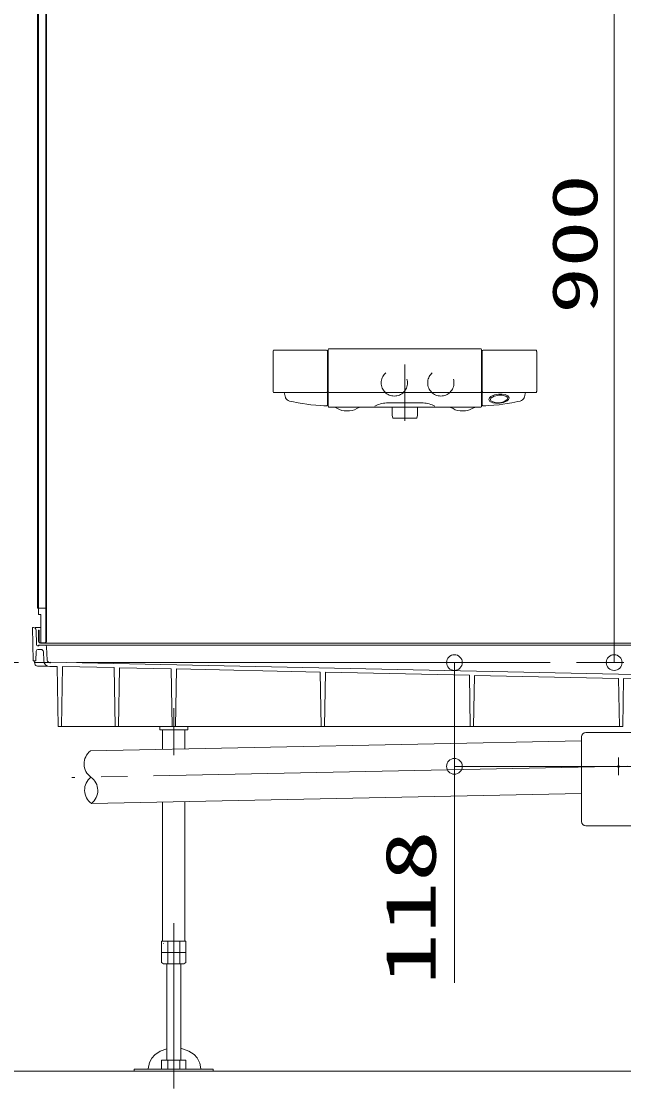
# Model space of a CAD drawing. Units: millimetres on the paper. Extents: x -305 to 305, y -152 to 152.
# Drawn here: x -248.88 to -225.99, y 14.89 to 55.47 of the extents above; entities that cross this region are included whole.
import ezdxf
from ezdxf.enums import TextEntityAlignment as Align

# ---------------------------------------------------------------- set-up
doc = ezdxf.new("R2010")
doc.units = ezdxf.units.MM
for name, pattern in [('DASHED2', [3, 2, -1]), ('LONG_CHAIN', [21, 18, -1, 1, -1]), ('LONG_DOUBLE_CHAIN', [21.8, 18, -1, 0.6, -0.6, 0.6, -1])]:
    doc.linetypes.add(name, pattern=pattern)
doc.layers.add('0-0_0', color=7, linetype='Continuous', lineweight=9)
doc.layers.add('0-1_VIEW0001', color=7, linetype='Continuous', lineweight=9)
doc.styles.add('ＭＳ ゴシック', font='')
doc.styles.get('ＭＳ ゴシック').set_extended_font_data('MS Gothic')

# ---------------------------------------------------------------- blocks, each defined once
blk = doc.blocks.new('_ORIGIN')
at = {"layer": '0-0_0'}
blk.add_line((0, 0), (-1, 0), dxfattribs=at)
blk.add_circle((0, 0), 0.5, dxfattribs=at)

msp = doc.modelspace()

# ---------------------------------------------------------------- linework, layer by layer
at = {"layer": '0-0_0'}
for p, q in [((-226.354, 31.691), (-226.354, 60.491)), ((-227.72, 31.091), (-226.354, 31.091)), ((-232.425, 27.744), (-232.425, 30.491)), ((-232.425, 27.144), (-232.425, 18.909))]:
    msp.add_line(p, q, dxfattribs=at)
at = {"layer": '0-1_VIEW0001'}
for p, q in [((-248.265, 97.401), (-248.265, 33.158)), ((-248.225, 97.341), (-248.225, 32.925)), ((-247.948, 97.358), (-247.948, 31.891)), ((-247.925, 97.358), (-247.925, 31.891)), ((-237.189, 43.025), (-231.427, 43.025)), ((-239.317, 42.925), (-239.318, 42.918)), ((-239.318, 42.918), (-239.318, 42.909)), ((-239.318, 41.423), (-239.318, 42.909)), ((-239.315, 42.948), (-239.317, 42.942)), ((-239.317, 42.942), (-239.317, 42.936)), ((-239.317, 42.936), (-239.317, 42.931)), ((-239.317, 42.931), (-239.317, 42.925)), ((-239.287, 42.974), (-237.287, 42.974)), ((-237.281, 42.973), (-237.28, 42.973)), ((-237.251, 42.909), (-237.251, 40.884)), ((-237.225, 42.871), (-237.223, 42.992)), ((-237.225, 40.841), (-237.225, 42.871)), ((-231.394, 42.987), (-231.394, 42.992)), ((-231.391, 42.868), (-231.394, 42.987)), ((-231.391, 40.841), (-231.391, 42.868)), ((-231.365, 40.884), (-231.365, 42.94)), ((-231.33, 42.974), (-229.329, 42.974)), ((-229.333, 42.974), (-229.333, 42.974)), ((-229.301, 42.948), (-229.3, 42.942)), ((-229.298, 41.441), (-229.298, 42.909)), ((-239.317, 41.399), (-239.316, 41.389)), ((-237.222, 41.582), (-237.222, 41.582)), ((-231.365, 41.652), (-231.365, 41.652)), ((-229.299, 41.399), (-229.3, 41.389)), ((-229.298, 41.423), (-229.298, 41.441)), ((-237.286, 41.358), (-239.283, 41.358)), ((-238.863, 41.228), (-238.872, 41.263)), ((-238.863, 41.228), (-238.856, 41.206)), ((-238.85, 41.187), (-238.856, 41.206)), ((-238.85, 41.187), (-238.84, 41.16)), ((-238.693, 41.033), (-238.607, 41.014)), ((-238.607, 41.014), (-238.369, 40.967)), ((-231.426, 41.358), (-237.19, 41.358)), ((-229.333, 41.358), (-231.33, 41.358)), ((-229.766, 41.187), (-229.776, 41.16)), ((-229.766, 41.187), (-229.76, 41.206)), ((-229.753, 41.228), (-229.76, 41.206)), ((-229.753, 41.228), (-229.744, 41.263)), ((-238.369, 40.967), (-238.289, 40.954)), ((-238.199, 40.939), (-238.289, 40.954)), ((-238.199, 40.939), (-238.037, 40.916)), ((-238.037, 40.916), (-237.886, 40.897)), ((-237.886, 40.897), (-237.692, 40.877)), ((-237.692, 40.877), (-237.499, 40.862)), ((-237.499, 40.862), (-237.391, 40.856)), ((-237.391, 40.856), (-237.286, 40.851)), ((-236.436, 40.661), (-236.439, 40.661)), ((-236.408, 40.661), (-236.408, 40.661)), ((-236.408, 40.661), (-236.408, 40.661)), ((-235.006, 40.962), (-233.61, 40.962)), ((-234.791, 40.488), (-234.791, 40.808)), ((-233.825, 40.808), (-233.825, 40.488)), ((-232.008, 40.662), (-232.208, 40.661)), ((-230.579, 40.916), (-230.73, 40.897)), ((-230.417, 40.939), (-230.579, 40.916)), ((-230.417, 40.939), (-230.327, 40.954)), ((-230.247, 40.967), (-230.327, 40.954)), ((-234.762, 40.397), (-234.791, 40.483)), ((-234.746, 40.386), (-233.87, 40.386)), ((-233.826, 40.483), (-233.854, 40.397)), ((-248.225, 33.158), (-248.265, 33.158)), ((-247.948, 33.158), (-248.225, 33.158)), ((-248.225, 32.925), (-248.141, 32.925)), ((-248.141, 32.925), (-248.141, 31.825)), ((-248.458, 32.425), (-248.436, 31.158)), ((-248.458, 32.425), (-248.423, 32.425)), ((-248.353, 32.425), (-248.141, 32.425)), ((-248.323, 32.326), (-248.313, 31.774)), ((-248.201, 32.325), (-248.225, 32.325)), ((-248.225, 32.325), (-248.225, 31.891)), ((-248.201, 32.325), (-248.201, 31.891)), ((-248.263, 31.725), (-248.241, 31.725)), ((-248.225, 31.741), (-248.215, 31.741)), ((-248.208, 31.758), (-219.289, 31.758)), ((-248.141, 31.848), (-248.158, 31.848)), ((-247.991, 31.848), (-248.158, 31.848)), ((-221.258, 31.825), (-248.158, 31.825)), ((-247.991, 31.848), (-248.141, 31.848)), ((-247.9, 31.181), (-247.922, 31.694)), ((-248.329, 31.158), (-248.319, 31.526)), ((-248.253, 31.591), (-248.147, 31.591)), ((-248.032, 31.165), (-248.047, 31.496)), ((-248.436, 31.158), (-248.329, 31.158)), ((-248.371, 31.041), (-248.391, 31.158)), ((-248.272, 30.958), (-247.886, 30.958)), ((-247.799, 30.941), (-247.525, 30.941)), ((-225.589, 30.635), (-247.775, 31.113)), ((-247.485, 28.658), (-247.525, 30.941)), ((-247.358, 28.658), (-247.318, 30.943)), ((-245.361, 30.9), (-247.318, 30.943)), ((-245.321, 28.658), (-245.361, 30.9)), ((-245.195, 28.658), (-245.156, 30.896)), ((-243.193, 30.854), (-245.156, 30.896)), ((-243.155, 28.658), (-243.193, 30.854)), ((-243.028, 28.658), (-242.99, 30.849)), ((-237.524, 30.732), (-242.99, 30.849)), ((-237.488, 28.658), (-237.524, 30.732)), ((-237.361, 28.658), (-237.325, 30.727)), ((-231.856, 30.61), (-237.325, 30.727)), ((-231.821, 28.658), (-231.856, 30.61)), ((-231.695, 28.658), (-231.661, 30.605)), ((-226.187, 30.488), (-231.661, 30.605)), ((-226.155, 28.658), (-226.187, 30.488)), ((-226.028, 28.658), (-225.996, 30.483)), ((-225.602, 30.475), (-225.996, 30.483)), ((-226.028, 28.658), (-247.485, 28.658)), ((-243.625, 28.658), (-243.625, 28.538)), ((-242.558, 28.538), (-243.625, 28.538)), ((-243.515, 28.538), (-243.515, 27.791)), ((-242.668, 28.538), (-242.668, 27.808)), ((-242.558, 28.658), (-242.558, 28.538)), ((-225.691, 28.431), (-227.425, 28.431)), ((-227.592, 28.116), (-246.258, 27.735)), ((-227.592, 28.264), (-227.592, 25.05)), ((-227.592, 26.115), (-246.217, 25.736)), ((-243.515, 25.791), (-243.515, 20.505)), ((-242.668, 25.808), (-242.668, 20.505)), ((-227.425, 24.884), (-218.725, 24.884)), ((-243.553, 20.505), (-242.63, 20.505)), ((-243.553, 20.505), (-243.553, 19.683)), ((-243.475, 20.405), (-243.465, 20.405)), ((-243.322, 20.505), (-243.322, 19.638)), ((-242.861, 20.505), (-242.861, 19.638)), ((-242.63, 20.505), (-242.63, 19.683)), ((-243.553, 20.071), (-242.63, 20.071)), ((-243.475, 19.638), (-243.553, 19.683)), ((-243.475, 19.638), (-242.708, 19.638)), ((-243.358, 19.638), (-243.358, 15.968)), ((-242.825, 15.968), (-242.825, 19.638)), ((-242.63, 19.683), (-242.708, 19.638)), ((-242.63, 15.968), (-243.553, 15.968)), ((-243.553, 15.635), (-243.553, 15.968)), ((-243.322, 15.635), (-243.322, 15.968)), ((-242.861, 15.635), (-242.861, 15.968)), ((-242.63, 15.635), (-242.63, 15.968)), ((-186.758, 15.558), (-254.758, 15.558))]:
    msp.add_line(p, q, dxfattribs=at)
at = {"layer": '0-1_VIEW0001', "linetype": 'LONG_CHAIN'}
for p, q in [((-234.308, 42.425), (-234.308, 40.279)), ((-243.091, 29.363), (-243.091, 27.575)), ((-226.192, 27.477), (-226.192, 26.81)), ((-225.858, 27.151), (-246.964, 26.721)), ((-222.425, 27.144), (-232.425, 27.144)), ((-243.091, 21.177), (-243.091, 14.891))]:
    msp.add_line(p, q, dxfattribs=at)
at = {"layer": '0-1_VIEW0001', "linetype": 'LONG_DOUBLE_CHAIN'}
msp.add_line((-163.389, 31.091), (-261.258, 31.091), dxfattribs=at)
at = {"layer": '0-1_VIEW0001'}
for points in [[(-237.253, 42.944), (-237.253, 42.941), (-237.253, 42.935), (-237.252, 42.931)], [(-229.3, 42.942), (-229.299, 42.936), (-229.299, 42.931), (-229.299, 42.925), (-229.298, 42.918), (-229.298, 42.909)], [(-237.252, 41.398), (-237.253, 41.398), (-237.253, 41.393), (-237.253, 41.389), (-237.254, 41.385), (-237.254, 41.383), (-237.255, 41.38), (-237.256, 41.378), (-237.257, 41.376)], [(-231.363, 41.388), (-231.364, 41.396), (-231.364, 41.403)], [(-229.923, 41.033), (-230.009, 41.014), (-230.247, 40.967)], [(-237.191, 40.808), (-237.168, 40.808), (-231.425, 40.808)], [(-236.608, 40.662), (-236.608, 40.662), (-236.608, 40.662), (-236.608, 40.662), (-236.609, 40.662), (-236.609, 40.662), (-236.609, 40.662)], [(-236.412, 40.661), (-236.415, 40.661), (-236.418, 40.661), (-236.421, 40.661), (-236.425, 40.661), (-236.43, 40.661), (-236.435, 40.661), (-236.436, 40.661)], [(-236.408, 40.661), (-236.408, 40.661), (-236.409, 40.661), (-236.41, 40.661), (-236.412, 40.661)], [(-230.73, 40.897), (-230.924, 40.877), (-231.118, 40.862), (-231.225, 40.856), (-231.33, 40.851)], [(-247.775, 31.112), (-247.775, 31.085), (-247.802, 31.086)], [(-243.358, 16.411), (-243.602, 16.32), (-243.811, 16.175), (-243.919, 16.056), (-244.016, 15.882), (-244.06, 15.648), (-244.059, 15.635)], [(-242.06, 15.635), (-242.06, 15.648), (-242.094, 15.856), (-242.204, 16.063), (-242.321, 16.187), (-242.519, 16.321), (-242.825, 16.425)], [(-241.591, 15.635), (-244.591, 15.635), (-244.591, 15.558)], [(-241.591, 15.635), (-241.591, 15.558), (-244.591, 15.558)]]:
    msp.add_lwpolyline(points, dxfattribs=at)
for points in [[(-230.747, 41.302), (-230.904, 41.272), (-231.039, 41.21), (-231.093, 41.159), (-231.114, 41.091), (-231.073, 41.021), (-230.961, 40.967), (-230.858, 40.949), (-230.716, 40.949), (-230.559, 40.978), (-230.425, 41.04), (-230.37, 41.092), (-230.349, 41.159), (-230.39, 41.229), (-230.502, 41.284), (-230.605, 41.302)], [(-230.743, 41.265), (-230.918, 41.225), (-231.036, 41.145), (-231.054, 41.088), (-231.037, 41.049), (-230.994, 41.012), (-230.837, 40.969), (-230.717, 40.969), (-230.543, 41.009), (-230.425, 41.089), (-230.407, 41.146), (-230.423, 41.185), (-230.467, 41.222), (-230.623, 41.265)]]:
    msp.add_lwpolyline(points, close=True, dxfattribs=at)
at = {"layer": '0-1_VIEW0001', "color": 2, "linetype": 'DASHED2'}
for centre in [(-234.708, 41.725), (-232.941, 41.725)]:
    msp.add_circle(centre, 0.5, dxfattribs=at)
at = {"layer": '0-1_VIEW0001'}
msp.add_circle((-226.192, 27.144), 0.0333, dxfattribs=at)
for centre, radius, start, end in [((-237.189, 42.991), 0.0333, 90, 179), ((-237.189, 42.991), 0.0333, 90, 179), ((-231.427, 42.991), 0.0333, 1, 90), ((-231.427, 42.991), 0.0333, 1, 90), ((-239.283, 42.941), 0.0333, 97.3025, 166.8033), ((-237.286, 42.941), 0.0333, 5.9594, 79.2309), ((-239.217, 42.838), 1.967, 2.0877, 2.7306), ((-231.328, 42.937), 0.0367, 92.2143, 175.8748), ((-229.333, 42.941), 0.0333, 13.1967, 82.6975), ((-237.529, 41.487), 1.79, 182.0672, 182.8305), ((-231.087, 41.487), 1.79, 357.1695, 357.9328), ((-239.283, 41.391), 0.0333, 184.5677, 270.2157), ((-233.005, 42.83), 6.073, 194.0233, 194.9535), ((-238.652, 41.229), 0.2, 199.9647, 258.1452), ((-237.286, 41.391), 0.0333, 270.0645, 353.5928), ((-237.19, 41.391), 0.0331, 181, 269.9975), ((-231.426, 41.391), 0.0331, 269.9957, 359), ((-231.33, 41.391), 0.0333, 186.4072, 269.9355), ((-229.964, 41.229), 0.2, 281.8548, 340.0353), ((-235.611, 42.83), 6.073, 345.0465, 345.9767), ((-229.333, 41.391), 0.0333, 269.7843, 355.4323), ((-237.285, 40.884), 0.0333, 267.5629, 359.9397), ((-237.191, 40.841), 0.0333, 180, 270), ((-236.988, 40.741), 0.0667, 54.8593, 90), ((-236.504, 41.429), 0.775, 234.8593, 262.1109), ((-231.893, 901.914), 861.265, 269.68629, 269.69755), ((-241.496, -891.689), 932.364, 89.68917, 89.69965), ((-236.912, -48.618), 89.281, 89.67691, 89.69574), ((-236.408, 40.678), 0.0167, 270.0303, 276.506), ((-236.504, 41.429), 0.775, 277.2721, 305.1407), ((-236.02, 40.741), 0.0667, 90, 125.1407), ((-234.971, 39.963), 1, 92.0206, 118.705), ((-233.646, 39.963), 1, 61.295, 87.9794), ((-232.596, 40.741), 0.0667, 54.8593, 90), ((-232.112, 41.429), 0.775, 234.8593, 262.7235), ((-232.208, 40.677), 0.0167, 262.8029, 270.3066), ((-232.008, 40.679), 0.0167, 270.307, 277.6199), ((-232.112, 41.429), 0.775, 277.8859, 305.1407), ((-231.628, 40.741), 0.0667, 90, 125.1407), ((-231.425, 40.841), 0.0333, 270, 0), ((-231.331, 40.884), 0.0333, 179.9999, 272.4056), ((-234.775, 40.488), 0.0167, 180, 198.4349), ((-234.746, 40.402), 0.0167, 198.4349, 270), ((-233.87, 40.402), 0.0167, 270, 341.565), ((-233.841, 40.488), 0.0167, 341.565, 0), ((-248.423, 32.325), 0.1, 1, 90), ((-248.263, 31.775), 0.05, 181, 270), ((-248.241, 31.741), 0.0167, 270, 0), ((-248.158, 31.891), 0.0667, 180, 270), ((-248.208, 31.741), 0.0167, 90, 180), ((-248.158, 31.891), 0.0433, 180, 270), ((-247.991, 31.891), 0.0433, 270, 360), ((-247.991, 31.891), 0.0433, 270, 0), ((-247.991, 31.891), 0.0667, 270, 0), ((-247.989, 31.691), 0.0667, 2.5, 90), ((-248.253, 31.525), 0.0667, 90, 178.5), ((-248.147, 31.491), 0.1, 2.5, 90), ((-248.272, 31.058), 0.1, 190, 270), ((-247.799, 31.175), 0.233, 182.5, 270), ((-247.8, 31.186), 0.1, 182.5, 268.8542), ((-227.425, 28.264), 0.167, 90, 180), ((-245.873, 27.243), 0.625, 128.0366, 234.2968), ((-245.853, 26.243), 0.625, 128.0366, 234.2968), ((-246.602, 26.228), 0.625, 308.0366, 54.2968), ((-227.425, 25.05), 0.167, 180, 270)]:
    msp.add_arc(centre, radius, start, end, dxfattribs=at)

# ---------------------------------------------------------------- block references
at = {"layer": '0-0_0', "xscale": 0.6, "yscale": 0.6}
for p, rotation in [((-226.354, 31.091), 270), ((-232.425, 31.091), 90), ((-232.425, 27.144), 270)]:
    msp.add_blockref('_ORIGIN', p, dxfattribs=dict(at, rotation=rotation))

# ---------------------------------------------------------------- texts
at = {"layer": '0-0_0', "style": 'ＭＳ ゴシック', "width": 1.5}
for s, height, p in [('900', 1.732, (-226.471, 44.354)), ('118', 1.921, (-232.555, 18.837))]:
    msp.add_text(s, height=height, rotation=90, dxfattribs=at).set_placement(p, align=Align.BOTTOM_LEFT)

doc.saveas('drawing.dxf')
